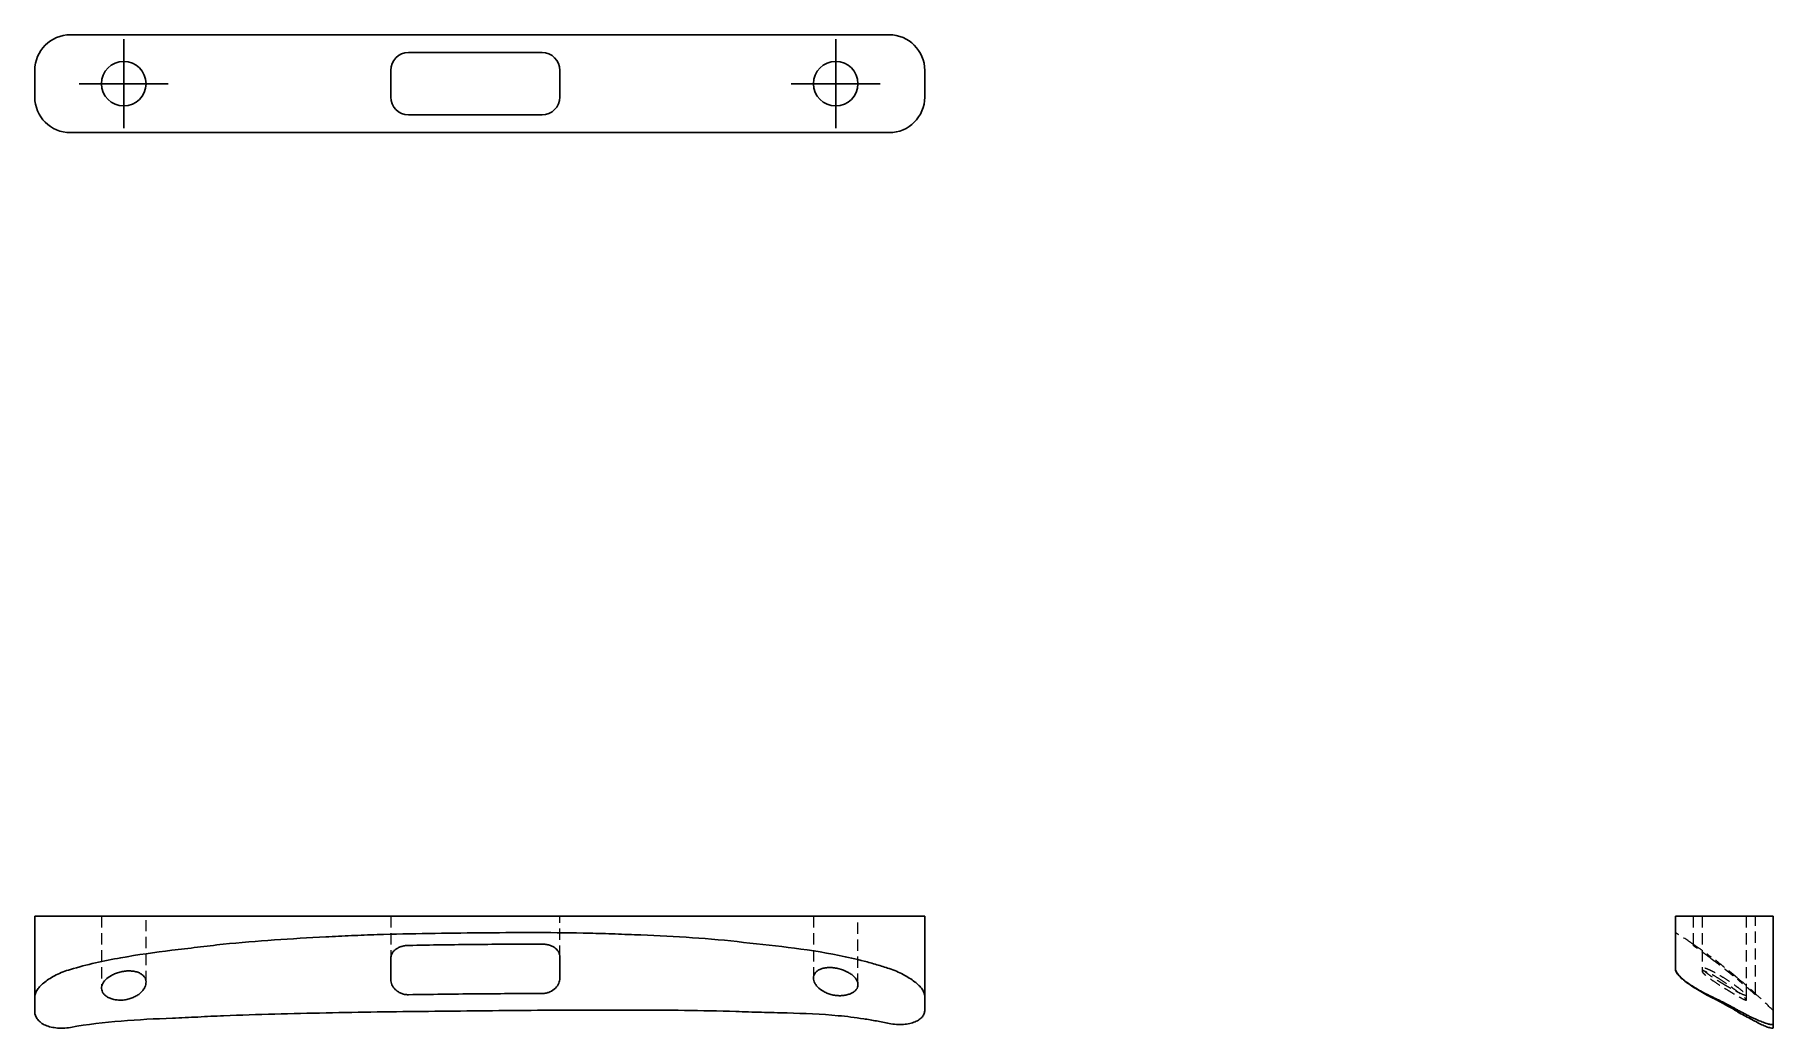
# Model space of a CAD drawing. Header units: millimetres. Extents: x 33 to 228, y 52 to 163.
import ezdxf

# ---------------------------------------------------------------- set-up
doc = ezdxf.new("R2010")
doc.units = ezdxf.units.MM
doc.linetypes.add('HIDDEN', pattern=[1.905, 1.27, -0.635])
doc.layers.add('10', color=7, linetype='Continuous')

# ---------------------------------------------------------------- blocks, each defined once
blk = doc.blocks.new('SW_CENTERMARKSYMBOL_0')
at = {"layer": '10', "color": 0}
for p, q in [((0, 2.5), (0, 5)), ((0, 0), (0, 2.5)), ((-2.5, 0), (-5, 0)), ((0, 0), (-2.5, 0)), ((0, 0), (0, -2.5)), ((0, 0), (2.5, 0)), ((2.5, 0), (5, 0)), ((0, -2.5), (0, -5))]:
    blk.add_line(p, q, dxfattribs=at)
blk = doc.blocks.new('SW_CENTERMARKSYMBOL_1')
at = {"layer": '10', "color": 0}
for p, q in [((0, 2.5), (0, 5)), ((0, 0), (0, 2.5)), ((-2.5, 0), (-5, 0)), ((0, 0), (-2.5, 0)), ((0, 0), (0, -2.5)), ((0, 0), (2.5, 0)), ((2.5, 0), (5, 0)), ((0, -2.5), (0, -5))]:
    blk.add_line(p, q, dxfattribs=at)

msp = doc.modelspace()

# ---------------------------------------------------------------- linework, layer by layer
at = {"color": 7, "linetype": 'Continuous', "lineweight": 25}
for p, q in [((129, 163.34), (37, 163.34)), ((75, 161.34), (90, 161.34)), ((33, 156.34), (33, 159.34)), ((73, 156.34), (73, 159.34)), ((92, 159.34), (92, 156.34)), ((133, 156.34), (133, 159.34)), ((90, 154.34), (75, 154.34)), ((37, 152.34), (129, 152.34)), ((33, 55.21), (33, 64.29)), ((33, 64.29), (37, 64.29)), ((37, 64.29), (129, 64.29)), ((129, 64.29), (133, 64.29)), ((133, 64.29), (133, 55.31)), ((217.34, 58.42), (217.34, 64.29)), ((217.34, 64.29), (221.34, 64.29)), ((221.34, 64.29), (224.34, 64.29)), ((224.34, 64.29), (228.34, 64.29)), ((228.34, 64.29), (228.34, 52.25)), ((217.34, 58.32), (217.34, 58.34)), ((228.34, 51.81), (228.34, 52.17))]:
    msp.add_line(p, q, dxfattribs=at)
at = {"color": 7, "linetype": 'HIDDEN', "lineweight": 18}
for p, q in [((40.5, 64.29), (40.5, 56.23)), ((45.5, 56.89), (45.5, 64.29)), ((73, 64.29), (73, 59.56)), ((92, 59.73), (92, 64.29)), ((120.5, 64.29), (120.5, 57.35)), ((125.5, 56.61), (125.5, 64.29)), ((219.34, 64.29), (219.34, 61.17)), ((220.34, 64.29), (220.34, 58.46)), ((225.34, 55.42), (225.34, 64.29)), ((226.34, 55.61), (226.34, 64.29)), ((220.34, 58.46), (220.34, 58.1)), ((225.34, 54.91), (225.34, 55.42))]:
    msp.add_line(p, q, dxfattribs=at)
at = {"color": 7, "linetype": 'Continuous', "lineweight": 25}
for centre in [(43, 157.84), (123, 157.84)]:
    msp.add_circle(centre, 2.5, dxfattribs=at)
for centre, radius, start, end in [((37, 159.34), 4, 90, 180), ((129, 159.34), 4, 0, 90), ((75, 159.34), 2, 90, 180), ((90, 159.34), 2, 360, 90), ((37, 156.34), 4, 180, 270), ((75, 156.34), 2, 180, 270), ((90, 156.34), 2, 270, 359.9999), ((129, 156.34), 4, 270, 0)]:
    msp.add_arc(centre, radius, start, end, dxfattribs=at)
for points, knots in [([(37, 58.32), (38.86, 58.87), (40.75, 59.29), (44.56, 59.97), (46.48, 60.23), (49.36, 60.59), (50.32, 60.7), (51.76, 60.87), (52.24, 60.93), (53.2, 61.04), (53.68, 61.1), (56.08, 61.34), (58, 61.5), (61.85, 61.77), (63.77, 61.88), (66.66, 62.03), (67.62, 62.08), (69.55, 62.16), (70.51, 62.2), (75.32, 62.35), (79.18, 62.4), (86.89, 62.47), (90.74, 62.49), (95.57, 62.39), (96.53, 62.36), (98.46, 62.3), (99.43, 62.26), (102.32, 62.15), (104.25, 62.06), (108.1, 61.81), (110.01, 61.66), (113.84, 61.23), (115.75, 61.03), (119.57, 60.56), (121.48, 60.28), (124.31, 59.71), (125.26, 59.5), (126.66, 59.13), (127.13, 58.99), (128.07, 58.72), (128.53, 58.57), (129, 58.42)], [0, 0, 0, 0, 0.0625, 0.0625, 0.125, 0.125, 0.15625, 0.15625, 0.171875, 0.171875, 0.1875, 0.1875, 0.25, 0.25, 0.3125, 0.3125, 0.34375, 0.34375, 0.375, 0.375, 0.5, 0.5, 0.625, 0.625, 0.65625, 0.65625, 0.6875, 0.6875, 0.75, 0.75, 0.8125, 0.8125, 0.875, 0.875, 0.9375, 0.9375, 0.96875, 0.96875, 0.984375, 0.984375, 1, 1, 1, 1]), ([(73, 59.56), (73, 59.73), (73.04, 59.91), (73.17, 60.16), (73.22, 60.24), (73.35, 60.4), (73.42, 60.47), (73.6, 60.61), (73.69, 60.67), (73.91, 60.79), (74.03, 60.84), (74.29, 60.93), (74.42, 60.96), (74.7, 61.01), (74.85, 61.02), (75, 61.02)], [0, 0, 0, 0, 0.25, 0.25, 0.375, 0.375, 0.5, 0.5, 0.625, 0.625, 0.75, 0.75, 0.875, 0.875, 1, 1, 1, 1]), ([(90, 61.17), (87.5, 61.17), (85, 61.15), (80, 61.1), (77.5, 61.07), (75, 61.02)], [0, 0, 0, 0, 0.5, 0.5, 1, 1, 1, 1]), ([(90, 61.17), (90.15, 61.17), (90.29, 61.16), (90.58, 61.11), (90.71, 61.08), (90.97, 61), (91.09, 60.95), (91.31, 60.84), (91.4, 60.78), (91.66, 60.57), (91.79, 60.42), (91.96, 60.08), (92, 59.91), (92, 59.73)], [0, 0, 0, 0, 0.125, 0.125, 0.25, 0.25, 0.375, 0.375, 0.5, 0.5, 0.75, 0.75, 1, 1, 1, 1]), ([(73, 59.56), (73, 59.55), (73, 59.52), (73, 59.48), (73, 59.42), (73, 59.38), (73, 59.35), (73, 59.31), (73, 59.28), (73, 59.15), (73, 59.03), (73, 58.9), (73, 58.84), (73, 58.79), (73, 58.75), (73, 58.7), (73, 58.6), (73, 58.5), (73, 58.42), (73, 58.4), (73, 58.37), (73, 58.32), (73, 58.3), (73, 58.28), (73, 58.26), (73, 58.24), (73, 58.19), (73, 58.15), (73, 58.1), (73, 58.07), (73, 58.04), (73, 58.02), (73, 57.96), (73, 57.9), (73, 57.77), (73, 57.67), (73, 57.56), (73, 57.46), (73, 57.36), (73, 57.25), (73, 57.2), (73, 57.19)], [0.36309525, 0.36309525, 0.36309525, 0.36309525, 0.36338137, 0.36419951, 0.3645989, 0.36533406, 0.36554051, 0.36571656, 0.36648015, 0.36678387, 0.36991169, 0.37070659, 0.37100236, 0.3720506, 0.37217738, 0.37254775, 0.37341449, 0.37560766, 0.37590937, 0.37590937, 0.3763627, 0.37696234, 0.37728931, 0.37731463, 0.37737368, 0.37790607, 0.37806373, 0.37889783, 0.37925002, 0.37971732, 0.38002609, 0.38018815, 0.38026977, 0.38190175, 0.38226184, 0.38435135, 0.38520549, 0.38551792, 0.38754001, 0.38856823, 0.38898034, 0.38898034, 0.38898034, 0.38898034]), ([(92, 57.35), (92, 57.4), (92, 57.47), (92, 57.59), (92, 57.66), (92, 57.72), (92, 57.74), (92, 57.77), (92, 57.8), (92, 57.86), (92, 57.9), (92, 57.95), (92, 57.97), (92, 57.99), (92, 58), (92, 58.03), (92, 58.08), (92, 58.11), (92, 58.13), (92, 58.21), (92, 58.32), (92, 58.43), (92, 58.47), (92, 58.52), (92, 58.56), (92, 58.63), (92, 58.77), (92, 58.9), (92, 59.03), (92, 59.07), (92, 59.11), (92, 59.15), (92, 59.19), (92, 59.25), (92, 59.31), (92, 59.39), (92, 59.44), (92, 59.51), (92, 59.56), (92, 59.65), (92, 59.7), (92, 59.73)], [0.35875044, 0.35875044, 0.35875044, 0.35875044, 0.36043322, 0.3607933, 0.36242529, 0.3625069, 0.36266897, 0.36297774, 0.36344504, 0.36379722, 0.36463133, 0.36478899, 0.36532138, 0.36538043, 0.36540575, 0.36573272, 0.36633236, 0.36678569, 0.36678569, 0.3670874, 0.36928057, 0.37014731, 0.37051767, 0.37064446, 0.3716927, 0.37198846, 0.37278337, 0.37591118, 0.3762149, 0.3769785, 0.37715454, 0.377361, 0.37809615, 0.37849555, 0.37931369, 0.38005056, 0.38102575, 0.38104078, 0.38244543, 0.38279066, 0.38394461, 0.38394461, 0.38394461, 0.38394461]), ([(37, 58.32), (36.72, 58.24), (36.44, 58.14), (35.91, 57.94), (35.65, 57.82), (35.16, 57.58), (34.93, 57.45), (34.5, 57.18), (34.31, 57.04), (33.95, 56.76), (33.79, 56.62), (33.51, 56.34), (33.39, 56.2), (33.2, 55.91), (33.13, 55.77), (33.03, 55.48), (33, 55.34), (33, 55.21)], [0, 0, 0, 0, 0.125, 0.125, 0.25, 0.25, 0.375, 0.375, 0.5, 0.5, 0.625, 0.625, 0.75, 0.75, 0.875, 0.875, 1, 1, 1, 1]), ([(45.48, 57.07), (45.52, 56.88), (45.5, 56.68), (45.39, 56.37), (45.34, 56.26), (45.22, 56.06), (45.15, 55.97), (44.97, 55.77), (44.87, 55.68), (44.65, 55.5), (44.53, 55.42), (44.26, 55.26), (44.11, 55.19), (43.8, 55.07), (43.64, 55.01), (43.29, 54.93), (43.12, 54.9), (42.76, 54.87), (42.58, 54.87), (42.23, 54.89), (42.06, 54.91), (41.74, 54.98), (41.59, 55.03), (41.32, 55.14), (41.2, 55.2), (40.98, 55.34), (40.89, 55.42), (40.77, 55.54), (40.74, 55.58), (40.68, 55.67), (40.65, 55.72), (40.58, 55.86), (40.54, 55.94), (40.5, 56.13), (40.5, 56.22), (40.51, 56.42), (40.53, 56.51), (40.64, 56.8), (40.77, 56.98), (41.12, 57.33), (41.35, 57.51), (41.76, 57.73), (41.91, 57.8), (42.22, 57.92), (42.39, 57.98), (42.73, 58.07), (42.91, 58.1), (43.27, 58.15), (43.45, 58.16), (43.8, 58.15), (43.97, 58.14), (44.29, 58.09), (44.44, 58.05), (44.71, 57.95), (44.83, 57.9), (45.04, 57.77), (45.13, 57.7), (45.36, 57.46), (45.45, 57.27), (45.48, 57.07)], [0, 0, 0, 0, 0.0625, 0.0625, 0.09375, 0.09375, 0.125, 0.125, 0.15625, 0.15625, 0.1875, 0.1875, 0.21875, 0.21875, 0.25, 0.25, 0.28125, 0.28125, 0.3125, 0.3125, 0.34375, 0.34375, 0.375, 0.375, 0.40625, 0.40625, 0.4375, 0.4375, 0.453125, 0.453125, 0.46875, 0.46875, 0.5, 0.5, 0.53125, 0.53125, 0.5625, 0.5625, 0.625, 0.625, 0.6875, 0.6875, 0.71875, 0.71875, 0.75, 0.75, 0.78125, 0.78125, 0.8125, 0.8125, 0.84375, 0.84375, 0.875, 0.875, 0.90625, 0.90625, 0.9375, 0.9375, 1, 1, 1, 1]), ([(75, 55.48), (74.85, 55.48), (74.7, 55.49), (74.4, 55.55), (74.26, 55.6), (74.01, 55.71), (73.89, 55.77), (73.68, 55.91), (73.58, 55.99), (73.33, 56.24), (73.2, 56.42), (73.04, 56.8), (73, 56.99), (73, 57.19)], [0, 0, 0, 0, 0.125, 0.125, 0.25, 0.25, 0.375, 0.375, 0.5, 0.5, 0.75, 0.75, 1, 1, 1, 1]), ([(92, 57.35), (92, 57.15), (91.96, 56.96), (91.79, 56.58), (91.67, 56.39), (91.34, 56.06), (91.12, 55.9), (90.74, 55.73), (90.6, 55.69), (90.31, 55.63), (90.15, 55.61), (90, 55.61)], [0, 0, 0, 0, 0.25, 0.25, 0.5, 0.5, 0.75, 0.75, 0.875, 0.875, 1, 1, 1, 1]), ([(125.49, 56.45), (125.47, 56.36), (125.44, 56.27), (125.37, 56.15), (125.34, 56.11), (125.28, 56.03), (125.25, 55.99), (125.13, 55.87), (125.04, 55.8), (124.83, 55.67), (124.72, 55.61), (124.45, 55.51), (124.3, 55.47), (123.99, 55.41), (123.82, 55.39), (123.48, 55.37), (123.3, 55.37), (122.94, 55.4), (122.77, 55.43), (122.42, 55.51), (122.26, 55.56), (121.94, 55.68), (121.79, 55.75), (121.38, 55.98), (121.15, 56.16), (120.89, 56.44), (120.81, 56.53), (120.68, 56.73), (120.63, 56.82), (120.51, 57.11), (120.48, 57.32), (120.53, 57.6), (120.55, 57.69), (120.64, 57.86), (120.7, 57.94), (120.85, 58.1), (120.93, 58.17), (121.14, 58.29), (121.26, 58.35), (121.52, 58.44), (121.67, 58.48), (121.98, 58.52), (122.15, 58.53), (122.49, 58.53), (122.67, 58.52), (123.03, 58.47), (123.21, 58.44), (123.72, 58.31), (124.04, 58.18), (124.46, 57.96), (124.59, 57.88), (124.82, 57.72), (124.93, 57.63), (125.11, 57.46), (125.19, 57.37), (125.32, 57.19), (125.38, 57.1), (125.46, 56.91), (125.48, 56.82), (125.5, 56.63), (125.5, 56.54), (125.49, 56.45)], [0, 0, 0, 0, 0.03125, 0.03125, 0.046875, 0.046875, 0.0625, 0.0625, 0.09375, 0.09375, 0.125, 0.125, 0.15625, 0.15625, 0.1875, 0.1875, 0.21875, 0.21875, 0.25, 0.25, 0.28125, 0.28125, 0.3125, 0.3125, 0.375, 0.375, 0.40625, 0.40625, 0.4375, 0.4375, 0.5, 0.5, 0.53125, 0.53125, 0.5625, 0.5625, 0.59375, 0.59375, 0.625, 0.625, 0.65625, 0.65625, 0.6875, 0.6875, 0.71875, 0.71875, 0.75, 0.75, 0.8125, 0.8125, 0.84375, 0.84375, 0.875, 0.875, 0.90625, 0.90625, 0.9375, 0.9375, 0.96875, 0.96875, 1, 1, 1, 1]), ([(133, 55.31), (133, 55.43), (132.97, 55.56), (132.87, 55.83), (132.8, 55.97), (132.65, 56.18), (132.6, 56.25), (132.48, 56.39), (132.41, 56.46), (132.2, 56.67), (132.03, 56.81), (131.67, 57.08), (131.48, 57.22), (131.05, 57.49), (130.82, 57.63), (130.33, 57.88), (130.08, 58), (129.56, 58.23), (129.28, 58.33), (129, 58.42)], [0, 0, 0, 0, 0.125, 0.125, 0.25, 0.25, 0.3125, 0.3125, 0.375, 0.375, 0.5, 0.5, 0.625, 0.625, 0.75, 0.75, 0.875, 0.875, 1, 1, 1, 1]), ([(221.34, 55.31), (221.07, 55.43), (220.81, 55.56), (220.3, 55.83), (220.05, 55.97), (219.7, 56.18), (219.58, 56.25), (219.35, 56.39), (219.24, 56.46), (218.92, 56.67), (218.72, 56.81), (218.35, 57.08), (218.19, 57.22), (217.89, 57.49), (217.77, 57.63), (217.56, 57.88), (217.48, 58), (217.37, 58.23), (217.34, 58.33), (217.34, 58.42)], [0, 0, 0, 0, 0.125, 0.125, 0.25, 0.25, 0.3125, 0.3125, 0.375, 0.375, 0.5, 0.5, 0.625, 0.625, 0.75, 0.75, 0.875, 0.875, 1, 1, 1, 1]), ([(217.34, 58.32), (217.34, 58.24), (217.37, 58.14), (217.48, 57.94), (217.56, 57.82), (217.78, 57.58), (217.9, 57.45), (218.2, 57.18), (218.37, 57.04), (218.74, 56.76), (218.94, 56.62), (219.37, 56.34), (219.6, 56.2), (220.07, 55.91), (220.31, 55.77), (220.82, 55.48), (221.07, 55.34), (221.34, 55.21)], [0, 0, 0, 0, 0.125, 0.125, 0.25, 0.25, 0.375, 0.375, 0.5, 0.5, 0.625, 0.625, 0.75, 0.75, 0.875, 0.875, 1, 1, 1, 1]), ([(33, 55.21), (33, 55.21), (33, 55.21), (33, 55.19), (33, 55.17), (33, 55.12), (33, 55.06), (33, 54.99), (33, 54.93), (33, 54.89), (33, 54.84), (33, 54.8), (33, 54.74), (33, 54.69), (33, 54.65), (33, 54.62), (33, 54.59), (33, 54.57), (33, 54.54), (33, 54.44), (33, 54.34), (33, 54.24), (33, 54.19), (33, 54.16), (33, 54.12), (33, 54.09), (33, 54.01), (33, 53.93), (33, 53.87), (33, 53.85), (33, 53.82), (33, 53.78), (33, 53.76), (33, 53.75), (33, 53.73), (33, 53.72), (33, 53.68), (33, 53.64), (33, 53.6), (33, 53.58), (33, 53.57), (33, 53.56)], [0.3562819, 0.3562819, 0.3562819, 0.3562819, 0.35629685, 0.35630888, 0.35716942, 0.35716942, 0.3587292, 0.35990439, 0.36024963, 0.36165427, 0.36166931, 0.3626445, 0.36338137, 0.36419951, 0.3645989, 0.36533406, 0.36554051, 0.36571656, 0.36648015, 0.36678387, 0.36991169, 0.37070659, 0.37100236, 0.3720506, 0.37217738, 0.37254775, 0.37341449, 0.37560766, 0.37590937, 0.37590937, 0.3763627, 0.37696234, 0.37728931, 0.37731463, 0.37737368, 0.37790607, 0.37806373, 0.37889783, 0.37925002, 0.37971732, 0.37978782, 0.37978782, 0.37978782, 0.37978782]), ([(75, 55.48), (77.5, 55.52), (80, 55.56), (85, 55.6), (87.5, 55.61), (90, 55.61)], [0, 0, 0, 0, 0.5, 0.5, 1, 1, 1, 1]), ([(133, 55.31), (133, 55.3), (133, 55.29), (133, 55.27), (133, 55.24), (133, 55.22), (133, 55.19), (133, 55.1), (133, 55.01), (133, 54.92), (133, 54.87), (133, 54.84), (133, 54.81), (133, 54.78), (133, 54.71), (133, 54.63), (133, 54.58), (133, 54.56), (133, 54.54), (133, 54.51), (133, 54.49), (133, 54.48), (133, 54.47), (133, 54.45), (133, 54.41), (133, 54.38), (133, 54.35), (133, 54.32), (133, 54.3), (133, 54.29), (133, 54.24), (133, 54.19), (133, 54.1), (133, 54.02), (133, 53.94), (133, 53.87), (133, 53.81), (133, 53.76), (133, 53.76)], [0.36451499, 0.36451499, 0.36451499, 0.36451499, 0.3645989, 0.36533406, 0.36554051, 0.36571656, 0.36648015, 0.36678387, 0.36991169, 0.37070659, 0.37100236, 0.3720506, 0.37217738, 0.37254775, 0.37341449, 0.37560766, 0.37590937, 0.37590937, 0.3763627, 0.37696234, 0.37728931, 0.37731463, 0.37737368, 0.37790607, 0.37806373, 0.37889783, 0.37925002, 0.37971732, 0.38002609, 0.38018815, 0.38026977, 0.38190175, 0.38226184, 0.38435135, 0.38520549, 0.38551792, 0.38754001, 0.3876581, 0.3876581, 0.3876581, 0.3876581]), ([(221.34, 55.31), (221.34, 55.3), (221.38, 55.29), (221.42, 55.27), (221.47, 55.24), (221.52, 55.22), (221.58, 55.19), (221.76, 55.1), (221.94, 55.01), (222.13, 54.92), (222.22, 54.87), (222.29, 54.84), (222.35, 54.81), (222.41, 54.78), (222.56, 54.71), (222.71, 54.63), (222.82, 54.58), (222.85, 54.56), (222.89, 54.54), (222.95, 54.51), (223, 54.49), (223.01, 54.48), (223.04, 54.47), (223.07, 54.45), (223.14, 54.41), (223.2, 54.38), (223.27, 54.35), (223.32, 54.32), (223.36, 54.3), (223.38, 54.29), (223.46, 54.24), (223.55, 54.19), (223.72, 54.1), (223.86, 54.02), (224, 53.94), (224.14, 53.87), (224.24, 53.81), (224.33, 53.76), (224.34, 53.76)], [0.36451499, 0.36451499, 0.36451499, 0.36451499, 0.3645989, 0.36533406, 0.36554051, 0.36571656, 0.36648015, 0.36678387, 0.36991169, 0.37070659, 0.37100236, 0.3720506, 0.37217738, 0.37254775, 0.37341449, 0.37560766, 0.37590937, 0.37590937, 0.3763627, 0.37696234, 0.37728931, 0.37731463, 0.37737368, 0.37790607, 0.37806373, 0.37889783, 0.37925002, 0.37971732, 0.38002609, 0.38018815, 0.38026977, 0.38190175, 0.38226184, 0.38435135, 0.38520549, 0.38551792, 0.38754001, 0.3876581, 0.3876581, 0.3876581, 0.3876581]), ([(221.34, 55.21), (221.34, 55.21), (221.34, 55.21), (221.38, 55.19), (221.42, 55.17), (221.52, 55.12), (221.64, 55.06), (221.77, 54.99), (221.9, 54.93), (221.98, 54.89), (222.08, 54.84), (222.16, 54.8), (222.26, 54.74), (222.35, 54.69), (222.43, 54.65), (222.49, 54.62), (222.53, 54.59), (222.58, 54.57), (222.64, 54.54), (222.81, 54.44), (222.99, 54.34), (223.17, 54.24), (223.27, 54.19), (223.33, 54.16), (223.39, 54.12), (223.45, 54.09), (223.6, 54.01), (223.74, 53.93), (223.84, 53.87), (223.88, 53.85), (223.92, 53.82), (223.98, 53.78), (224.01, 53.76), (224.03, 53.75), (224.06, 53.73), (224.09, 53.72), (224.15, 53.68), (224.21, 53.64), (224.28, 53.6), (224.31, 53.58), (224.34, 53.57), (224.34, 53.56)], [0.3562819, 0.3562819, 0.3562819, 0.3562819, 0.35629685, 0.35630888, 0.35716942, 0.35716942, 0.3587292, 0.35990439, 0.36024963, 0.36165427, 0.36166931, 0.3626445, 0.36338137, 0.36419951, 0.3645989, 0.36533406, 0.36554051, 0.36571656, 0.36648015, 0.36678387, 0.36991169, 0.37070659, 0.37100236, 0.3720506, 0.37217738, 0.37254775, 0.37341449, 0.37560766, 0.37590937, 0.37590937, 0.3763627, 0.37696234, 0.37728931, 0.37731463, 0.37737368, 0.37790607, 0.37806373, 0.37889783, 0.37925002, 0.37971732, 0.37978782, 0.37978782, 0.37978782, 0.37978782]), ([(33, 53.56), (33, 53.27), (33.09, 53.02), (33.35, 52.65), (33.47, 52.53), (33.73, 52.31), (33.88, 52.2), (34.24, 52.03), (34.45, 51.95), (34.89, 51.83), (35.13, 51.79), (35.63, 51.73), (35.9, 51.72), (36.45, 51.73), (36.72, 51.76), (37, 51.81)], [0, 0, 0, 0, 0.25, 0.25, 0.375, 0.375, 0.5, 0.5, 0.625, 0.625, 0.75, 0.75, 0.875, 0.875, 1, 1, 1, 1]), ([(37, 51.81), (38.89, 52.16), (40.8, 52.37), (44.63, 52.68), (46.55, 52.77), (49.42, 52.89), (50.38, 52.93), (51.82, 53), (52.3, 53.03), (53.26, 53.08), (53.74, 53.1), (56.14, 53.2), (58.05, 53.26), (61.89, 53.36), (63.81, 53.4), (67.65, 53.48), (69.57, 53.52), (75.32, 53.6), (79.16, 53.63), (86.84, 53.71), (90.68, 53.75), (95.47, 53.76), (96.43, 53.75), (98.35, 53.75), (99.31, 53.75), (102.19, 53.74), (104.1, 53.74), (107.94, 53.7), (109.86, 53.66), (112.25, 53.58), (112.73, 53.56), (113.69, 53.53), (115.13, 53.49), (116.57, 53.46), (119.44, 53.38), (121.36, 53.3), (124.23, 53.04), (125.18, 52.92), (126.62, 52.7), (127.09, 52.62), (128.05, 52.44), (128.52, 52.35), (129, 52.25)], [0, 0, 0, 0, 0.0625, 0.0625, 0.125, 0.125, 0.15625, 0.15625, 0.171875, 0.171875, 0.1875, 0.1875, 0.25, 0.25, 0.3125, 0.3125, 0.375, 0.375, 0.5, 0.5, 0.625, 0.625, 0.65625, 0.65625, 0.6875, 0.6875, 0.75, 0.75, 0.8125, 0.8125, 0.828125, 0.828125, 0.84375, 0.875, 0.875, 0.9375, 0.9375, 0.96875, 0.96875, 0.984375, 0.984375, 1, 1, 1, 1]), ([(129, 52.25), (129.27, 52.19), (129.54, 52.16), (130.08, 52.12), (130.35, 52.12), (130.85, 52.16), (131.09, 52.2), (131.53, 52.3), (131.73, 52.36), (132.1, 52.52), (132.25, 52.6), (132.53, 52.79), (132.64, 52.89), (132.78, 53.06), (132.82, 53.12), (132.88, 53.25), (132.91, 53.31), (132.98, 53.5), (133, 53.62), (133, 53.76)], [0, 0, 0, 0, 0.125, 0.125, 0.25, 0.25, 0.375, 0.375, 0.5, 0.5, 0.625, 0.625, 0.75, 0.75, 0.8125, 0.8125, 0.875, 0.875, 1, 1, 1, 1]), ([(228.34, 52.25), (228.34, 52.19), (228.31, 52.16), (228.2, 52.12), (228.11, 52.12), (227.9, 52.16), (227.76, 52.2), (227.45, 52.3), (227.27, 52.36), (226.88, 52.52), (226.68, 52.6), (226.24, 52.79), (226.01, 52.89), (225.66, 53.06), (225.54, 53.12), (225.31, 53.25), (225.19, 53.31), (224.82, 53.5), (224.58, 53.62), (224.34, 53.76)], [0, 0, 0, 0, 0.125, 0.125, 0.25, 0.25, 0.375, 0.375, 0.5, 0.5, 0.625, 0.625, 0.75, 0.75, 0.8125, 0.8125, 0.875, 0.875, 1, 1, 1, 1]), ([(224.34, 53.56), (224.82, 53.27), (225.3, 53.02), (226, 52.65), (226.23, 52.53), (226.66, 52.31), (226.86, 52.2), (227.25, 52.03), (227.43, 51.95), (227.74, 51.83), (227.88, 51.79), (228.11, 51.73), (228.19, 51.72), (228.31, 51.73), (228.34, 51.76), (228.34, 51.81)], [0, 0, 0, 0, 0.25, 0.25, 0.375, 0.375, 0.5, 0.5, 0.625, 0.625, 0.75, 0.75, 0.875, 0.875, 1, 1, 1, 1])]:
    msp.add_open_spline(points, degree=3, knots=knots, dxfattribs=at)
at = {"color": 7, "linetype": 'HIDDEN', "lineweight": 18}
for points, knots in [([(219.33, 61.15), (219.24, 61.22), (218.59, 61.68), (217.9, 62.1), (217.32, 62.45)], [0, 0, 0, 0, 0.149652, 1, 1, 1, 1]), ([(219.34, 61.17), (219.34, 61.17), (219.35, 61.16), (219.42, 61.11), (219.46, 61.08), (219.58, 61), (219.65, 60.95), (219.82, 60.84), (219.91, 60.78), (220.2, 60.57), (220.42, 60.42), (220.87, 60.08), (221.1, 59.91), (221.34, 59.73)], [0, 0, 0, 0, 0.125, 0.125, 0.25, 0.25, 0.375, 0.375, 0.5, 0.5, 0.75, 0.75, 1, 1, 1, 1]), ([(219.34, 61.16), (219.34, 61.15), (219.34, 61.13), (219.34, 61.09), (219.34, 61.05), (219.34, 61.02)], [0, 0, 0, 0, 0.314219, 0.657106, 1, 1, 1, 1]), ([(221.34, 59.56), (221.1, 59.73), (220.87, 59.91), (220.53, 60.16), (220.42, 60.24), (220.2, 60.4), (220.1, 60.47), (219.91, 60.61), (219.82, 60.67), (219.66, 60.79), (219.58, 60.84), (219.46, 60.93), (219.42, 60.96), (219.36, 61.01), (219.34, 61.02), (219.34, 61.02)], [0, 0, 0, 0, 0.25, 0.25, 0.375, 0.375, 0.5, 0.5, 0.625, 0.625, 0.75, 0.75, 0.875, 0.875, 1, 1, 1, 1]), ([(224.34, 57.35), (224.27, 57.4), (224.19, 57.47), (224.05, 57.59), (223.97, 57.66), (223.9, 57.72), (223.87, 57.74), (223.84, 57.77), (223.79, 57.8), (223.73, 57.86), (223.68, 57.9), (223.62, 57.95), (223.59, 57.97), (223.56, 57.99), (223.55, 58), (223.51, 58.03), (223.45, 58.08), (223.41, 58.11), (223.38, 58.13), (223.28, 58.21), (223.15, 58.32), (223.01, 58.43), (222.96, 58.47), (222.9, 58.52), (222.84, 58.56), (222.75, 58.63), (222.59, 58.77), (222.42, 58.9), (222.25, 59.03), (222.21, 59.07), (222.16, 59.11), (222.12, 59.15), (222.06, 59.19), (221.98, 59.25), (221.91, 59.31), (221.8, 59.39), (221.73, 59.44), (221.64, 59.51), (221.56, 59.56), (221.45, 59.65), (221.39, 59.7), (221.34, 59.73)], [0.35875044, 0.35875044, 0.35875044, 0.35875044, 0.36043322, 0.3607933, 0.36242529, 0.3625069, 0.36266897, 0.36297774, 0.36344504, 0.36379722, 0.36463133, 0.36478899, 0.36532138, 0.36538043, 0.36540575, 0.36573272, 0.36633236, 0.36678569, 0.36678569, 0.3670874, 0.36928057, 0.37014731, 0.37051767, 0.37064446, 0.3716927, 0.37198846, 0.37278337, 0.37591118, 0.3762149, 0.3769785, 0.37715454, 0.377361, 0.37809615, 0.37849555, 0.37931369, 0.38005056, 0.38102575, 0.38104078, 0.38244543, 0.38279066, 0.38394461, 0.38394461, 0.38394461, 0.38394461]), ([(221.34, 59.56), (221.35, 59.55), (221.39, 59.52), (221.45, 59.48), (221.53, 59.42), (221.58, 59.38), (221.63, 59.35), (221.67, 59.31), (221.72, 59.28), (221.89, 59.15), (222.05, 59.03), (222.22, 58.9), (222.3, 58.84), (222.36, 58.79), (222.42, 58.75), (222.47, 58.7), (222.6, 58.6), (222.73, 58.5), (222.83, 58.42), (222.86, 58.4), (222.9, 58.37), (222.96, 58.32), (222.99, 58.3), (223.01, 58.28), (223.03, 58.26), (223.06, 58.24), (223.12, 58.19), (223.17, 58.15), (223.23, 58.1), (223.28, 58.07), (223.31, 58.04), (223.34, 58.02), (223.41, 57.96), (223.49, 57.9), (223.64, 57.77), (223.77, 57.67), (223.89, 57.56), (224.01, 57.46), (224.14, 57.36), (224.27, 57.25), (224.32, 57.2), (224.34, 57.19)], [0.36309525, 0.36309525, 0.36309525, 0.36309525, 0.36338137, 0.36419951, 0.3645989, 0.36533406, 0.36554051, 0.36571656, 0.36648015, 0.36678387, 0.36991169, 0.37070659, 0.37100236, 0.3720506, 0.37217738, 0.37254775, 0.37341449, 0.37560766, 0.37590937, 0.37590937, 0.3763627, 0.37696234, 0.37728931, 0.37731463, 0.37737368, 0.37790607, 0.37806373, 0.37889783, 0.37925002, 0.37971732, 0.38002609, 0.38018815, 0.38026977, 0.38190175, 0.38226184, 0.38435135, 0.38520549, 0.38551792, 0.38754001, 0.38856823, 0.38898034, 0.38898034, 0.38898034, 0.38898034]), ([(223.11, 56.45), (223.26, 56.36), (223.42, 56.27), (223.65, 56.15), (223.72, 56.11), (223.87, 56.03), (223.94, 55.99), (224.15, 55.87), (224.29, 55.8), (224.54, 55.67), (224.67, 55.61), (224.88, 55.51), (224.98, 55.47), (225.14, 55.41), (225.21, 55.39), (225.3, 55.37), (225.33, 55.37), (225.34, 55.4), (225.33, 55.43), (225.28, 55.51), (225.23, 55.56), (225.11, 55.68), (225.03, 55.75), (224.77, 55.98), (224.55, 56.16), (224.18, 56.44), (224.05, 56.53), (223.78, 56.73), (223.64, 56.82), (223.2, 57.11), (222.9, 57.32), (222.45, 57.6), (222.3, 57.69), (222, 57.86), (221.85, 57.94), (221.56, 58.1), (221.42, 58.17), (221.16, 58.29), (221.03, 58.35), (220.81, 58.44), (220.71, 58.48), (220.55, 58.52), (220.48, 58.53), (220.38, 58.53), (220.35, 58.52), (220.33, 58.47), (220.34, 58.44), (220.42, 58.31), (220.54, 58.18), (220.8, 57.96), (220.9, 57.88), (221.12, 57.72), (221.24, 57.63), (221.49, 57.46), (221.63, 57.37), (221.9, 57.19), (222.05, 57.1), (222.34, 56.91), (222.49, 56.82), (222.8, 56.63), (222.95, 56.54), (223.11, 56.45)], [0, 0, 0, 0, 0.03125, 0.03125, 0.046875, 0.046875, 0.0625, 0.0625, 0.09375, 0.09375, 0.125, 0.125, 0.15625, 0.15625, 0.1875, 0.1875, 0.21875, 0.21875, 0.25, 0.25, 0.28125, 0.28125, 0.3125, 0.3125, 0.375, 0.375, 0.40625, 0.40625, 0.4375, 0.4375, 0.5, 0.5, 0.53125, 0.53125, 0.5625, 0.5625, 0.59375, 0.59375, 0.625, 0.625, 0.65625, 0.65625, 0.6875, 0.6875, 0.71875, 0.71875, 0.75, 0.75, 0.8125, 0.8125, 0.84375, 0.84375, 0.875, 0.875, 0.90625, 0.90625, 0.9375, 0.9375, 0.96875, 0.96875, 1, 1, 1, 1]), ([(222.56, 57.07), (222.86, 56.88), (223.16, 56.68), (223.59, 56.37), (223.73, 56.26), (224, 56.06), (224.13, 55.97), (224.38, 55.77), (224.5, 55.68), (224.72, 55.5), (224.82, 55.42), (225, 55.26), (225.08, 55.19), (225.21, 55.07), (225.26, 55.01), (225.33, 54.93), (225.34, 54.9), (225.33, 54.87), (225.31, 54.87), (225.22, 54.89), (225.16, 54.91), (225, 54.98), (224.91, 55.03), (224.7, 55.14), (224.58, 55.2), (224.33, 55.34), (224.19, 55.42), (223.98, 55.54), (223.91, 55.58), (223.76, 55.67), (223.69, 55.72), (223.47, 55.86), (223.32, 55.94), (223.01, 56.13), (222.85, 56.22), (222.55, 56.42), (222.4, 56.51), (221.96, 56.8), (221.67, 56.98), (221.16, 57.33), (220.93, 57.51), (220.66, 57.73), (220.58, 57.8), (220.46, 57.92), (220.41, 57.98), (220.35, 58.07), (220.33, 58.1), (220.35, 58.15), (220.37, 58.16), (220.46, 58.15), (220.53, 58.14), (220.69, 58.09), (220.78, 58.05), (221, 57.95), (221.13, 57.9), (221.39, 57.77), (221.53, 57.7), (221.96, 57.46), (222.26, 57.27), (222.56, 57.07)], [0, 0, 0, 0, 0.0625, 0.0625, 0.09375, 0.09375, 0.125, 0.125, 0.15625, 0.15625, 0.1875, 0.1875, 0.21875, 0.21875, 0.25, 0.25, 0.28125, 0.28125, 0.3125, 0.3125, 0.34375, 0.34375, 0.375, 0.375, 0.40625, 0.40625, 0.4375, 0.4375, 0.453125, 0.453125, 0.46875, 0.46875, 0.5, 0.5, 0.53125, 0.53125, 0.5625, 0.5625, 0.625, 0.625, 0.6875, 0.6875, 0.71875, 0.71875, 0.75, 0.75, 0.78125, 0.78125, 0.8125, 0.8125, 0.84375, 0.84375, 0.875, 0.875, 0.90625, 0.90625, 0.9375, 0.9375, 1, 1, 1, 1]), ([(224.34, 57.35), (224.57, 57.15), (224.81, 56.96), (225.25, 56.58), (225.47, 56.39), (225.85, 56.06), (226.02, 55.9), (226.2, 55.73), (226.25, 55.69), (226.32, 55.63), (226.34, 55.61), (226.34, 55.61)], [0, 0, 0, 0, 0.25, 0.25, 0.5, 0.5, 0.75, 0.75, 0.875, 0.875, 1, 1, 1, 1]), ([(226.34, 55.48), (226.34, 55.48), (226.32, 55.49), (226.25, 55.55), (226.2, 55.6), (226.08, 55.71), (226.01, 55.77), (225.84, 55.91), (225.75, 55.99), (225.46, 56.24), (225.25, 56.42), (224.8, 56.8), (224.57, 56.99), (224.34, 57.19)], [0, 0, 0, 0, 0.125, 0.125, 0.25, 0.25, 0.375, 0.375, 0.5, 0.5, 0.75, 0.75, 1, 1, 1, 1]), ([(228.34, 53.69), (227.9, 54.12), (227.25, 54.77), (226.56, 55.38), (226.32, 55.59)], [0, 0, 0, 0, 0.662831, 1, 1, 1, 1]), ([(226.34, 55.48), (226.34, 55.52), (226.34, 55.58), (226.34, 55.6), (226.34, 55.61)], [0, 0, 0, 0, 0.669916, 1, 1, 1, 1])]:
    msp.add_open_spline(points, degree=3, knots=knots, dxfattribs=at)

# ---------------------------------------------------------------- block references
at = {"layer": '10'}
for name, p in [('SW_CENTERMARKSYMBOL_1', (43, 157.84)), ('SW_CENTERMARKSYMBOL_0', (123, 157.84))]:
    msp.add_blockref(name, p, dxfattribs=at)

doc.saveas('drawing.dxf')
